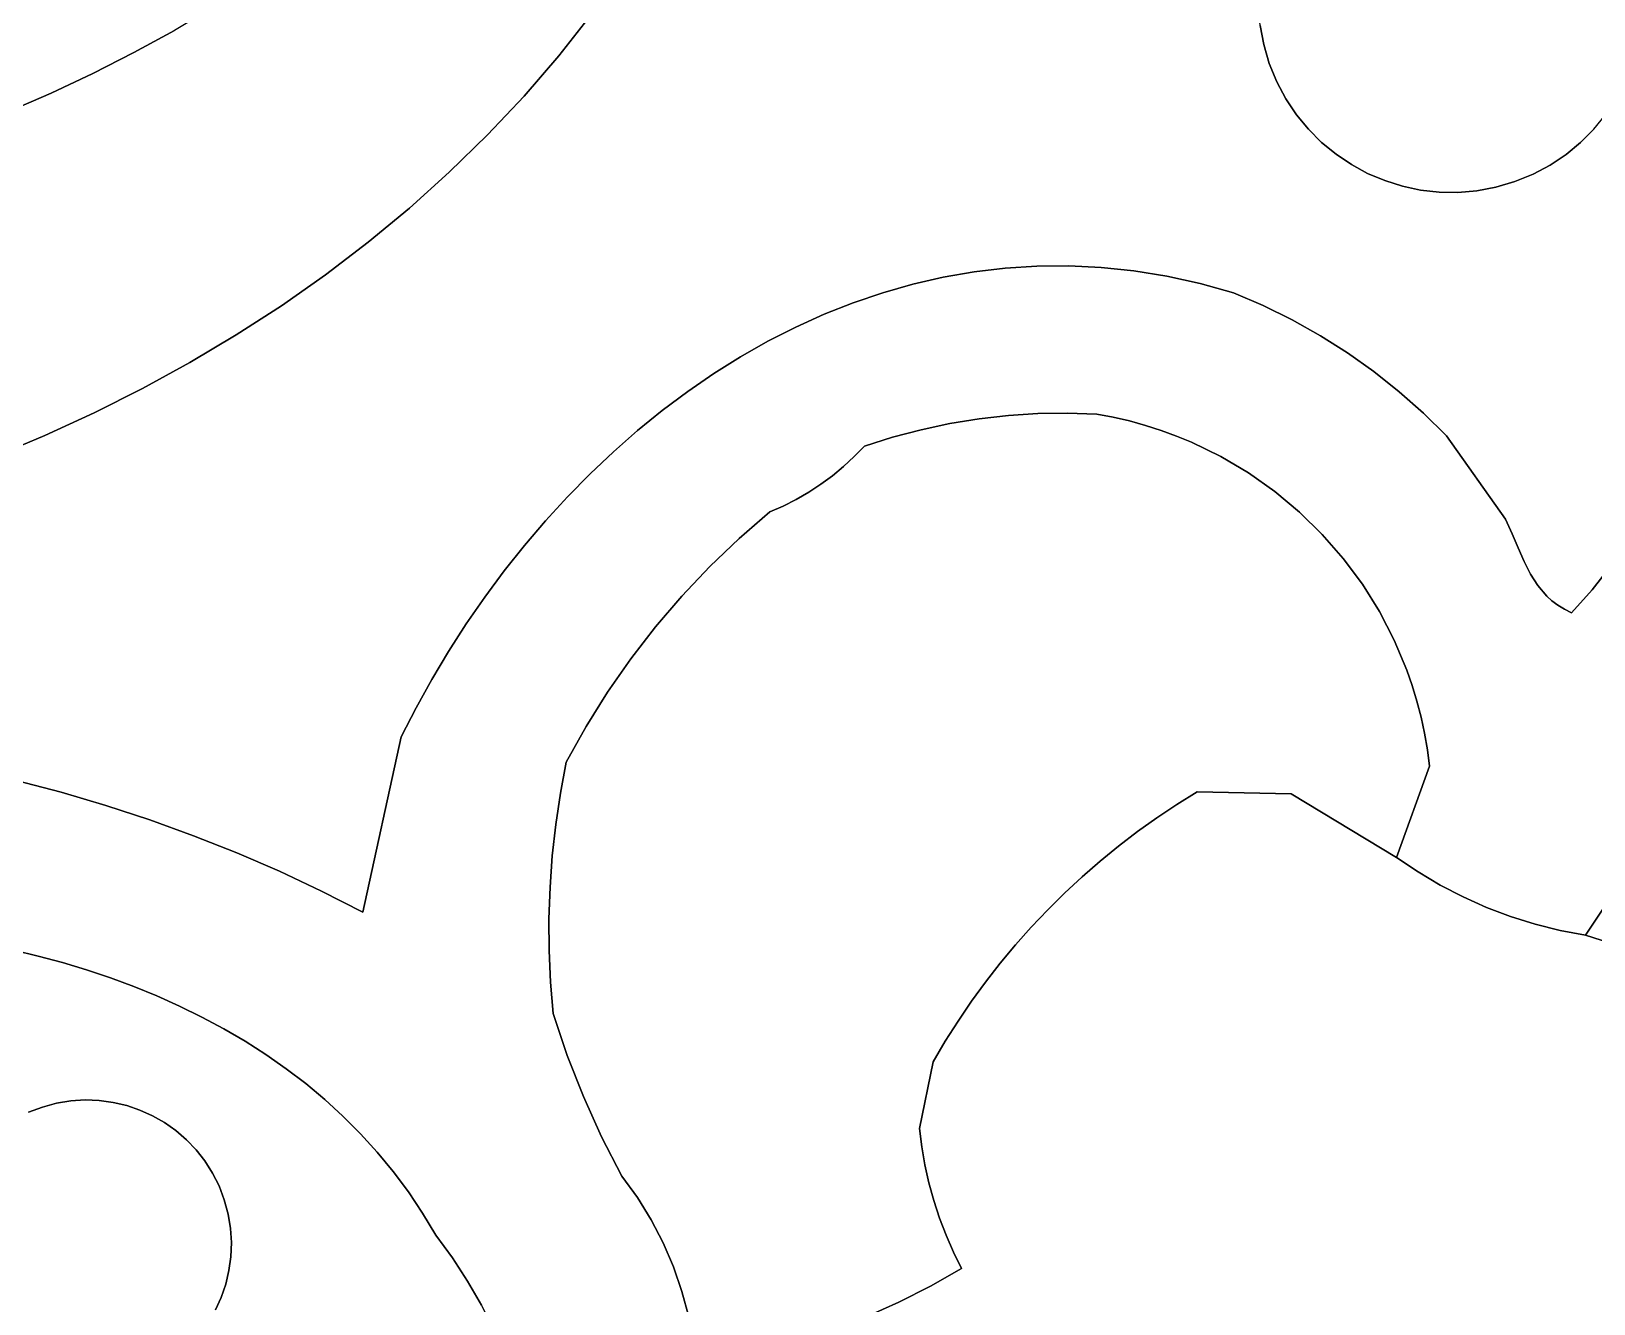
# Model space of a CAD drawing. Header units: inches. Extents: x 37.5 to 70.3, y 17.4 to 61.6.
# Drawn here: x 58.592 to 63.16, y 25.316 to 29.036 of the extents above; entities that cross this region are included whole.
import ezdxf

# ---------------------------------------------------------------- set-up
doc = ezdxf.new("R2010")
doc.units = ezdxf.units.IN
doc.layers.add('SURFACES_FOR_SKETCHUP', color=7, linetype='Continuous')

msp = doc.modelspace()

# ---------------------------------------------------------------- linework, layer by layer
at = {"layer": 'SURFACES_FOR_SKETCHUP'}
for points, invisible_edges in [([(60.4844, 29.4803), (61.3482, 28.332), (61.2822, 29.8761)], 11), ([(61.2822, 29.8761), (61.3482, 28.332), (61.3641, 29.8623)], 3), ([(61.4396, 28.3429), (61.3641, 29.8623), (61.3482, 28.332)], 3), ([(61.3641, 29.8623), (61.4396, 28.3429), (61.4464, 29.8518)], 3), ([(61.4464, 29.8518), (61.4396, 28.3429), (61.5292, 29.8446)], 3), ([(62.1798, 29.1077), (61.5292, 29.8446), (61.4396, 28.3429)], 11), ([(58.8789, 29.663), (57.9919, 29.2371), (58.6504, 28.8546)], 11), ([(58.7723, 28.9119), (58.8789, 29.663), (58.6504, 28.8546)], 3), ([(58.9025, 29.6378), (58.8789, 29.663), (58.7723, 28.9119)], 10), ([(62.5565, 29.6591), (62.2352, 29.3716), (62.4988, 28.62)], 11), ([(62.4988, 28.62), (63.2504, 28.8836), (62.5565, 29.6591)], 11), ([(63.2743, 29.314), (62.5565, 29.6591), (63.2504, 28.8836)], 11), ([(58.9282, 29.6154), (58.9025, 29.6378), (58.7723, 28.9119)], 10), ([(58.7723, 28.9119), (58.8923, 28.9731), (58.9282, 29.6154)], 10), ([(58.9557, 29.5957), (58.9282, 29.6154), (58.8923, 28.9731)], 10), ([(58.8923, 28.9731), (59.0103, 29.0382), (58.9557, 29.5957)], 10), ([(59.6704, 29.5075), (59.5666, 29.4201), (60.1342, 28.9642)], 10), ([(60.1342, 28.9642), (60.2305, 29.0867), (59.6704, 29.5075)], 10), ([(60.4059, 29.3448), (61.258, 28.3163), (60.4844, 29.4803)], 3), ([(61.3482, 28.332), (60.4844, 29.4803), (61.258, 28.3163)], 3), ([(59.5666, 29.4201), (59.4601, 29.3364), (60.0325, 28.8461)], 10), ([(60.0325, 28.8461), (60.1342, 28.9642), (59.5666, 29.4201)], 10), ([(62.2352, 29.3716), (62.2142, 29.3219), (62.2113, 28.9412)], 10), ([(62.2113, 28.9412), (62.4988, 28.62), (62.2352, 29.3716)], 11), ([(59.4601, 29.3364), (59.3512, 29.2562), (59.9256, 28.7325)], 10), ([(59.9256, 28.7325), (60.0325, 28.8461), (59.4601, 29.3364)], 10), ([(60.3212, 29.2136), (61.0814, 28.2711), (60.4059, 29.3448)], 3), ([(61.258, 28.3163), (60.4059, 29.3448), (61.169, 28.296)], 3), ([(61.169, 28.296), (60.4059, 29.3448), (61.0814, 28.2711)], 3), ([(62.2142, 29.3219), (62.1979, 29.2702), (62.195, 28.9965)], 10), ([(62.195, 28.9965), (62.2113, 28.9412), (62.2142, 29.3219)], 10), ([(57.9992, 29.2027), (58.6504, 28.8546), (57.9919, 29.2371)], 3), ([(59.3512, 29.2562), (59.2398, 29.1798), (59.8139, 28.6234)], 10), ([(59.8139, 28.6234), (59.9256, 28.7325), (59.3512, 29.2562)], 10), ([(62.1979, 29.2702), (62.1867, 29.2171), (62.195, 28.9965)], 10), ([(58.0031, 29.1682), (58.6504, 28.8546), (57.9992, 29.2027)], 3), ([(60.2305, 29.0867), (60.9952, 28.2418), (60.3212, 29.2136)], 3), ([(61.0814, 28.2711), (60.3212, 29.2136), (60.9952, 28.2418)], 3), ([(62.195, 28.9965), (62.1867, 29.2171), (62.1846, 29.0521)], 3), ([(58.6504, 28.8546), (58.0031, 29.1682), (58.5267, 28.8013)], 3), ([(59.2398, 29.1798), (59.1262, 29.1071), (59.6975, 28.5189)], 10), ([(59.6975, 28.5189), (59.8139, 28.6234), (59.2398, 29.1798)], 10), ([(59.1262, 29.1071), (59.0103, 29.0382), (59.5768, 28.4191)], 10), ([(59.5768, 28.4191), (59.6975, 28.5189), (59.1262, 29.1071)], 10), ([(61.4396, 28.3429), (61.5321, 28.3488), (62.1798, 29.1077)], 10), ([(62.1846, 29.0521), (62.1798, 29.1077), (61.5321, 28.3488)], 10), ([(60.1342, 28.9642), (60.8272, 28.1707), (60.2305, 29.0867)], 3), ([(60.9952, 28.2418), (60.2305, 29.0867), (60.9104, 28.2083)], 3), ([(60.9104, 28.2083), (60.2305, 29.0867), (60.8272, 28.1707)], 3), ([(61.5321, 28.3488), (61.6257, 28.3495), (62.1846, 29.0521)], 10), ([(62.195, 28.9965), (62.1846, 29.0521), (61.6257, 28.3495)], 10), ([(59.0103, 29.0382), (58.8923, 28.9731), (59.452, 28.3239)], 10), ([(59.452, 28.3239), (59.5768, 28.4191), (59.0103, 29.0382)], 10), ([(58.8923, 28.9731), (58.7723, 28.9119), (59.3233, 28.2334)], 10), ([(59.3233, 28.2334), (59.452, 28.3239), (58.8923, 28.9731)], 10), ([(60.0325, 28.8461), (60.7456, 28.1292), (60.1342, 28.9642)], 3), ([(60.8272, 28.1707), (60.1342, 28.9642), (60.7456, 28.1292)], 3), ([(61.6257, 28.3495), (61.7202, 28.3449), (62.195, 28.9965)], 10), ([(62.2113, 28.9412), (62.195, 28.9965), (61.7202, 28.3449)], 10), ([(61.7202, 28.3449), (61.8156, 28.3349), (62.2113, 28.9412)], 10), ([(62.2331, 28.8878), (62.2113, 28.9412), (61.8156, 28.3349)], 10), ([(62.2113, 28.9412), (62.2331, 28.8878), (62.4513, 28.6457)], 10), ([(62.4988, 28.62), (62.2113, 28.9412), (62.4513, 28.6457)], 3), ([(58.7723, 28.9119), (58.6504, 28.8546), (59.1911, 28.1478)], 10), ([(59.1911, 28.1478), (59.3233, 28.2334), (58.7723, 28.9119)], 10), ([(62.2597, 28.8379), (62.2331, 28.8878), (61.8156, 28.3349)], 10), ([(62.4063, 28.6759), (62.2331, 28.8878), (62.3643, 28.7104)], 3), ([(62.4513, 28.6457), (62.2331, 28.8878), (62.4063, 28.6759)], 3), ([(62.2331, 28.8878), (62.2597, 28.8379), (62.3643, 28.7104)], 10), ([(62.9292, 28.5961), (63.2504, 28.8836), (62.4988, 28.62)], 11), ([(63.2504, 28.8836), (62.9292, 28.5961), (63.2247, 28.836)], 3), ([(58.6504, 28.8546), (58.5267, 28.8013), (58.917, 27.9909)], 10), ([(58.917, 27.9909), (59.0556, 28.0669), (58.6504, 28.8546)], 10), ([(59.0556, 28.0669), (59.1911, 28.1478), (58.6504, 28.8546)], 10), ([(59.9256, 28.7325), (60.5875, 28.0351), (60.0325, 28.8461)], 3), ([(60.6657, 28.084), (60.0325, 28.8461), (60.5875, 28.0351)], 3), ([(60.7456, 28.1292), (60.0325, 28.8461), (60.6657, 28.084)], 3), ([(61.8156, 28.3349), (61.9119, 28.3193), (62.2597, 28.8379)], 10), ([(62.2907, 28.7916), (62.2597, 28.8379), (61.9119, 28.3193)], 10), ([(62.3257, 28.749), (62.3643, 28.7104), (62.2597, 28.8379)], 10), ([(62.2597, 28.8379), (62.2907, 28.7916), (62.3257, 28.749)], 8), ([(62.9292, 28.5961), (62.9826, 28.6179), (63.2247, 28.836)], 10), ([(63.2247, 28.836), (62.9826, 28.6179), (63.1945, 28.7911)], 3), ([(58.5267, 28.8013), (58.4012, 28.752), (58.7756, 27.9198)], 10), ([(58.7756, 27.9198), (58.917, 27.9909), (58.5267, 28.8013)], 10), ([(61.9119, 28.3193), (62.0089, 28.298), (62.2907, 28.7916)], 10), ([(62.3257, 28.749), (62.2907, 28.7916), (62.0089, 28.298)], 10), ([(63.1945, 28.7911), (62.9826, 28.6179), (63.1601, 28.7491)], 3), ([(58.4012, 28.752), (58.2741, 28.7067), (58.6317, 27.8537)], 10), ([(58.6317, 27.8537), (58.7756, 27.9198), (58.4012, 28.752)], 10), ([(59.8139, 28.6234), (60.5112, 27.9828), (59.9256, 28.7325)], 3), ([(60.5875, 28.0351), (59.9256, 28.7325), (60.5112, 27.9828)], 3), ([(62.0089, 28.298), (62.1066, 28.2707), (62.3257, 28.749)], 10), ([(62.3643, 28.7104), (62.3257, 28.749), (62.1066, 28.2707)], 10), ([(62.9826, 28.6179), (63.0325, 28.6445), (63.1601, 28.7491)], 10), ([(63.1214, 28.7104), (63.1601, 28.7491), (63.0325, 28.6445)], 10), ([(63.1601, 28.7491), (63.1214, 28.7104), (63.6709, 28.386)], 10), ([(58.4856, 27.7926), (58.6317, 27.8537), (58.2741, 28.7067)], 10), ([(62.4063, 28.6759), (62.3643, 28.7104), (62.1066, 28.2707)], 10), ([(63.0325, 28.6445), (63.0789, 28.6754), (63.1214, 28.7104)], 8), ([(63.1214, 28.7104), (63.0789, 28.6754), (63.6292, 28.2726)], 10), ([(63.6292, 28.2726), (63.6709, 28.386), (63.1214, 28.7104)], 10), ([(62.1066, 28.2707), (62.1936, 28.2335), (62.4063, 28.6759)], 10), ([(62.4513, 28.6457), (62.4063, 28.6759), (62.1936, 28.2335)], 10), ([(62.1936, 28.2335), (62.2783, 28.1918), (62.4513, 28.6457)], 10), ([(62.4988, 28.62), (62.4513, 28.6457), (62.2783, 28.1918)], 10), ([(62.9826, 28.6179), (63.5305, 28.0518), (63.0325, 28.6445)], 3), ([(63.0325, 28.6445), (63.5824, 28.1612), (63.0789, 28.6754)], 3), ([(63.5824, 28.1612), (63.0325, 28.6445), (63.5305, 28.0518)], 3), ([(63.6292, 28.2726), (63.0789, 28.6754), (63.5824, 28.1612)], 3), ([(59.6975, 28.5189), (60.3642, 27.8684), (59.8139, 28.6234)], 3), ([(60.5112, 27.9828), (59.8139, 28.6234), (60.4367, 27.9272)], 3), ([(60.4367, 27.9272), (59.8139, 28.6234), (60.3642, 27.8684)], 3), ([(62.5486, 28.5989), (62.4988, 28.62), (62.2783, 28.1918)], 10), ([(62.2783, 28.1918), (62.3606, 28.1457), (62.5486, 28.5989)], 10), ([(62.5486, 28.5989), (62.3606, 28.1457), (62.6002, 28.5827)], 3), ([(62.4988, 28.62), (62.5486, 28.5989), (62.9292, 28.5961)], 10), ([(62.5486, 28.5989), (62.6002, 28.5827), (62.8739, 28.5798)], 10), ([(62.8739, 28.5798), (62.9292, 28.5961), (62.5486, 28.5989)], 10), ([(62.729, 27.8531), (63.4737, 27.9448), (62.9292, 28.5961)], 11), ([(62.9292, 28.5961), (62.8739, 28.5798), (62.729, 27.8531)], 10), ([(62.9292, 28.5961), (63.5305, 28.0518), (62.9826, 28.6179)], 3), ([(63.5305, 28.0518), (62.9292, 28.5961), (63.4737, 27.9448)], 3), ([(62.4402, 28.0953), (62.6002, 28.5827), (62.3606, 28.1457)], 3), ([(62.6002, 28.5827), (62.4402, 28.0953), (62.6534, 28.5714)], 3), ([(62.517, 28.0407), (62.6534, 28.5714), (62.4402, 28.0953)], 3), ([(62.6534, 28.5714), (62.517, 28.0407), (62.7077, 28.5653)], 3), ([(62.7077, 28.5653), (62.517, 28.0407), (62.7628, 28.5646)], 3), ([(62.5909, 27.982), (62.7628, 28.5646), (62.517, 28.0407)], 3), ([(62.5909, 27.982), (62.6616, 27.9195), (62.8183, 28.5693)], 10), ([(62.5909, 27.982), (62.8183, 28.5693), (62.7628, 28.5646)], 9), ([(62.6002, 28.5827), (62.6534, 28.5714), (62.8739, 28.5798)], 10), ([(62.8739, 28.5798), (62.6534, 28.5714), (62.8183, 28.5693)], 3), ([(62.7077, 28.5653), (62.8183, 28.5693), (62.6534, 28.5714)], 3), ([(62.6616, 27.9195), (62.729, 27.8531), (62.8739, 28.5798)], 10), ([(62.8739, 28.5798), (62.8183, 28.5693), (62.6616, 27.9195)], 10), ([(62.7077, 28.5653), (62.7628, 28.5646), (62.8183, 28.5693)], 8), ([(59.5768, 28.4191), (60.2255, 27.742), (59.6975, 28.5189)], 3), ([(60.3642, 27.8684), (59.6975, 28.5189), (60.2938, 27.8066)], 3), ([(60.2938, 27.8066), (59.6975, 28.5189), (60.2255, 27.742)], 3), ([(59.452, 28.3239), (60.1593, 27.6746), (59.5768, 28.4191)], 3), ([(60.2255, 27.742), (59.5768, 28.4191), (60.1593, 27.6746)], 3), ([(59.3233, 28.2334), (60.0338, 27.5325), (59.452, 28.3239)], 3), ([(60.0954, 27.6048), (59.452, 28.3239), (60.0338, 27.5325)], 3), ([(60.1593, 27.6746), (59.452, 28.3239), (60.0954, 27.6048)], 3), ([(61.258, 28.3163), (61.3628, 27.9026), (61.3482, 28.332)], 3), ([(61.3482, 28.332), (61.4484, 27.9123), (61.4396, 28.3429)], 3), ([(61.4484, 27.9123), (61.3482, 28.332), (61.3628, 27.9026)], 3), ([(61.4396, 28.3429), (61.5344, 27.9179), (61.5321, 28.3488)], 3), ([(61.5344, 27.9179), (61.4396, 28.3429), (61.4484, 27.9123)], 3), ([(61.6257, 28.3495), (61.5321, 28.3488), (61.6207, 27.9192)], 10), ([(61.6207, 27.9192), (61.5321, 28.3488), (61.5344, 27.9179)], 3), ([(61.7202, 28.3449), (61.6257, 28.3495), (61.6207, 27.9192)], 10), ([(61.6207, 27.9192), (61.7071, 27.9164), (61.7202, 28.3449)], 10), ([(61.8156, 28.3349), (61.7202, 28.3449), (61.7071, 27.9164)], 10), ([(61.7071, 27.9164), (61.7553, 27.9073), (61.8156, 28.3349)], 10), ([(61.7553, 27.9073), (61.8027, 27.8963), (61.8156, 28.3349)], 10), ([(61.9119, 28.3193), (61.8156, 28.3349), (61.8027, 27.8963)], 10), ([(61.0814, 28.2711), (61.1934, 27.8707), (61.169, 28.296)], 3), ([(61.169, 28.296), (61.2777, 27.8887), (61.258, 28.3163)], 3), ([(61.2777, 27.8887), (61.169, 28.296), (61.1934, 27.8707)], 3), ([(61.3628, 27.9026), (61.258, 28.3163), (61.2777, 27.8887)], 3), ([(61.8027, 27.8963), (61.8494, 27.8834), (61.9119, 28.3193)], 10), ([(62.0089, 28.298), (61.9119, 28.3193), (61.8494, 27.8834)], 10), ([(61.8494, 27.8834), (61.8953, 27.8686), (62.0089, 28.298)], 10), ([(61.8953, 27.8686), (61.9402, 27.8521), (62.0089, 28.298)], 10), ([(62.0089, 28.298), (61.9402, 27.8521), (62.1066, 28.2707)], 3), ([(59.1911, 28.1478), (59.9746, 27.458), (59.3233, 28.2334)], 3), ([(60.0338, 27.5325), (59.3233, 28.2334), (59.9746, 27.458)], 3), ([(60.9104, 28.2083), (61.11, 27.8487), (60.9952, 28.2418)], 3), ([(60.9952, 28.2418), (61.1934, 27.8707), (61.0814, 28.2711)], 3), ([(61.1934, 27.8707), (60.9952, 28.2418), (61.11, 27.8487)], 3), ([(61.9402, 27.8521), (61.9843, 27.8339), (62.1066, 28.2707)], 10), ([(62.1936, 28.2335), (62.1066, 28.2707), (61.9843, 27.8339)], 10), ([(61.9843, 27.8339), (62.0696, 27.7923), (62.1936, 28.2335)], 10), ([(62.2783, 28.1918), (62.1936, 28.2335), (62.0696, 27.7923)], 10), ([(60.8272, 28.1707), (61.0276, 27.8225), (60.9104, 28.2083)], 3), ([(61.11, 27.8487), (60.9104, 28.2083), (61.0276, 27.8225)], 3), ([(62.3606, 28.1457), (62.2783, 28.1918), (62.0696, 27.7923)], 10), ([(59.0556, 28.0669), (59.8637, 27.3029), (59.1911, 28.1478)], 3), ([(59.9179, 27.3814), (59.1911, 28.1478), (59.8637, 27.3029)], 3), ([(59.9746, 27.458), (59.1911, 28.1478), (59.9179, 27.3814)], 3), ([(60.7456, 28.1292), (61.0276, 27.8225), (60.8272, 28.1707)], 3), ([(62.1507, 27.7443), (62.3606, 28.1457), (62.0696, 27.7923)], 3), ([(62.3606, 28.1457), (62.1507, 27.7443), (62.4402, 28.0953)], 3), ([(60.6657, 28.084), (60.9669, 27.7632), (60.7456, 28.1292)], 3), ([(60.998, 27.792), (60.7456, 28.1292), (60.9669, 27.7632)], 3), ([(61.0276, 27.8225), (60.7456, 28.1292), (60.998, 27.792)], 3), ([(62.2274, 27.6901), (62.4402, 28.0953), (62.1507, 27.7443)], 3), ([(62.4402, 28.0953), (62.2274, 27.6901), (62.517, 28.0407)], 3), ([(58.917, 27.9909), (59.8121, 27.2227), (59.0556, 28.0669)], 3), ([(59.8637, 27.3029), (59.0556, 28.0669), (59.8121, 27.2227)], 3), ([(60.5875, 28.0351), (60.8647, 27.688), (60.6657, 28.084)], 3), ([(60.9342, 27.7362), (60.6657, 28.084), (60.9001, 27.7112)], 3), ([(60.9001, 27.7112), (60.6657, 28.084), (60.8647, 27.688)], 3), ([(60.9669, 27.7632), (60.6657, 28.084), (60.9342, 27.7362)], 3), ([(60.5875, 28.0351), (60.5112, 27.9828), (60.7511, 27.6307)], 10), ([(60.7901, 27.6477), (60.828, 27.6668), (60.5875, 28.0351)], 10), ([(60.7511, 27.6307), (60.7901, 27.6477), (60.5875, 28.0351)], 10), ([(60.8647, 27.688), (60.5875, 28.0351), (60.828, 27.6668)], 3), ([(62.2994, 27.6302), (62.517, 28.0407), (62.2274, 27.6901)], 3), ([(62.517, 28.0407), (62.2994, 27.6302), (62.5909, 27.982)], 3), ([(58.917, 27.9909), (58.7756, 27.9198), (59.717, 27.0574)], 10), ([(59.7632, 27.1407), (58.917, 27.9909), (59.717, 27.0574)], 3), ([(59.8121, 27.2227), (58.917, 27.9909), (59.7632, 27.1407)], 3), ([(60.5112, 27.9828), (60.4367, 27.9272), (60.7511, 27.6307)], 10), ([(62.5909, 27.982), (62.2994, 27.6302), (62.6616, 27.9195)], 3), ([(58.7756, 27.9198), (58.6317, 27.8537), (58.8096, 26.7725)], 10), ([(58.8096, 26.7725), (58.9387, 26.7303), (58.7756, 27.9198)], 10), ([(59.717, 27.0574), (58.7756, 27.9198), (58.9387, 26.7303)], 11), ([(60.3642, 27.8684), (60.6614, 27.5527), (60.4367, 27.9272)], 3), ([(60.6614, 27.5527), (60.7511, 27.6307), (60.4367, 27.9272)], 10), ([(61.3628, 27.9026), (61.8829, 26.7363), (61.4484, 27.9123)], 3), ([(61.4484, 27.9123), (61.8829, 26.7363), (61.5344, 27.9179)], 3), ([(61.5344, 27.9179), (61.9411, 26.7751), (61.6207, 27.9192)], 3), ([(61.9411, 26.7751), (61.5344, 27.9179), (61.8829, 26.7363)], 3), ([(61.7553, 27.9073), (61.7071, 27.9164), (61.6207, 27.9192)], 8), ([(61.6207, 27.9192), (61.9411, 26.7751), (61.7553, 27.9073)], 11), ([(62.3662, 27.5648), (62.6616, 27.9195), (62.2994, 27.6302)], 3), ([(62.6616, 27.9195), (62.3662, 27.5648), (62.729, 27.8531)], 3), ([(63.4737, 27.9448), (62.729, 27.8531), (63.4392, 27.8612)], 3), ([(60.2938, 27.8066), (60.6614, 27.5527), (60.3642, 27.8684)], 3), ([(60.9669, 27.7632), (60.9342, 27.7362), (61.1934, 27.8707)], 10), ([(60.9342, 27.7362), (61.7706, 26.6533), (61.1934, 27.8707)], 11), ([(61.11, 27.8487), (60.9669, 27.7632), (61.1934, 27.8707)], 3), ([(61.2777, 27.8887), (61.1934, 27.8707), (61.7706, 26.6533)], 10), ([(61.2777, 27.8887), (61.826, 26.6957), (61.3628, 27.9026)], 3), ([(61.826, 26.6957), (61.2777, 27.8887), (61.7706, 26.6533)], 3), ([(61.8829, 26.7363), (61.3628, 27.9026), (61.826, 26.6957)], 3), ([(61.8027, 27.8963), (61.7553, 27.9073), (61.9411, 26.7751)], 10), ([(61.8494, 27.8834), (61.8027, 27.8963), (62.0007, 26.8121)], 10), ([(62.0007, 26.8121), (61.8027, 27.8963), (61.9411, 26.7751)], 3), ([(61.8953, 27.8686), (61.8494, 27.8834), (62.0007, 26.8121)], 10), ([(61.9402, 27.8521), (61.8953, 27.8686), (62.0007, 26.8121)], 10), ([(58.6317, 27.8537), (58.4856, 27.7926), (58.6791, 26.8109)], 10), ([(58.6791, 26.8109), (58.8096, 26.7725), (58.6317, 27.8537)], 10), ([(61.11, 27.8487), (60.998, 27.792), (60.9669, 27.7632)], 9), ([(61.11, 27.8487), (61.0276, 27.8225), (60.998, 27.792)], 8), ([(61.9843, 27.8339), (61.9402, 27.8521), (62.0007, 26.8121)], 10), ([(62.0696, 27.7923), (61.9843, 27.8339), (62.0007, 26.8121)], 10), ([(62.4277, 27.4943), (62.729, 27.8531), (62.3662, 27.5648)], 3), ([(62.729, 27.8531), (62.4277, 27.4943), (62.9014, 27.6094)], 3), ([(63.4392, 27.8612), (62.729, 27.8531), (63.401, 27.7795)], 3), ([(62.9014, 27.6094), (63.401, 27.7795), (62.729, 27.8531)], 3), ([(58.5474, 26.8452), (58.6791, 26.8109), (58.4856, 27.7926)], 10), ([(60.2255, 27.742), (60.5757, 27.4706), (60.2938, 27.8066)], 3), ([(60.6614, 27.5527), (60.2938, 27.8066), (60.5757, 27.4706)], 3), ([(62.1507, 27.7443), (62.0696, 27.7923), (62.0007, 26.8121)], 10), ([(63.401, 27.7795), (62.9014, 27.6094), (63.359, 27.6998)], 3), ([(60.1593, 27.6746), (60.4943, 27.3844), (60.2255, 27.742)], 3), ([(60.5757, 27.4706), (60.2255, 27.742), (60.4943, 27.3844)], 3), ([(60.9001, 27.7112), (61.7706, 26.6533), (60.9342, 27.7362)], 3), ([(62.2274, 27.6901), (62.1507, 27.7443), (62.0007, 26.8121)], 10), ([(60.828, 27.6668), (61.664, 26.5635), (60.8647, 27.688)], 3), ([(60.8647, 27.688), (61.7165, 26.6093), (60.9001, 27.7112)], 3), ([(61.7165, 26.6093), (60.8647, 27.688), (61.664, 26.5635)], 3), ([(61.7706, 26.6533), (60.9001, 27.7112), (61.7165, 26.6093)], 3), ([(62.2274, 27.6901), (62.0007, 26.8121), (62.2994, 27.6302)], 3), ([(63.359, 27.6998), (62.9014, 27.6094), (63.3133, 27.6221)], 3), ([(60.0954, 27.6048), (60.4943, 27.3844), (60.1593, 27.6746)], 3), ([(60.7901, 27.6477), (60.6614, 27.5527), (60.828, 27.6668)], 3), ([(60.828, 27.6668), (60.6614, 27.5527), (61.613, 26.5161)], 11), ([(60.7901, 27.6477), (60.7511, 27.6307), (60.6614, 27.5527)], 8), ([(61.613, 26.5161), (61.664, 26.5635), (60.828, 27.6668)], 10), ([(60.0338, 27.5325), (60.4173, 27.2944), (60.0954, 27.6048)], 3), ([(60.4943, 27.3844), (60.0954, 27.6048), (60.4173, 27.2944)], 3), ([(62.3662, 27.5648), (62.2994, 27.6302), (62.0007, 26.8121)], 10), ([(62.4277, 27.4943), (62.4835, 27.4191), (62.9014, 27.6094)], 10), ([(62.4835, 27.4191), (62.5332, 27.3394), (62.9014, 27.6094)], 10), ([(62.9215, 27.5665), (62.9014, 27.6094), (62.5332, 27.3394)], 10), ([(63.3133, 27.6221), (62.9014, 27.6094), (63.264, 27.5467)], 3), ([(62.9215, 27.5665), (63.264, 27.5467), (62.9014, 27.6094)], 3), ([(60.6614, 27.5527), (60.5757, 27.4706), (61.613, 26.5161)], 10), ([(62.3662, 27.5648), (62.0007, 26.8121), (62.4277, 27.4943)], 3), ([(62.9393, 27.5251), (62.9215, 27.5665), (62.5332, 27.3394)], 10), ([(62.9393, 27.5251), (63.264, 27.5467), (62.9215, 27.5665)], 3), ([(63.264, 27.5467), (62.9393, 27.5251), (63.2111, 27.4737)], 3), ([(59.9746, 27.458), (60.3448, 27.2007), (60.0338, 27.5325)], 3), ([(60.4173, 27.2944), (60.0338, 27.5325), (60.3448, 27.2007)], 3), ([(62.9565, 27.4857), (62.9393, 27.5251), (62.5332, 27.3394)], 10), ([(62.9565, 27.4857), (63.2111, 27.4737), (62.9393, 27.5251)], 3), ([(59.9179, 27.3814), (60.3448, 27.2007), (59.9746, 27.458)], 3), ([(60.5757, 27.4706), (60.4943, 27.3844), (61.5635, 26.4672)], 10), ([(61.5635, 26.4672), (61.613, 26.5161), (60.5757, 27.4706)], 10), ([(62.4277, 27.4943), (62.0007, 26.8121), (62.4835, 27.4191)], 3), ([(62.5332, 27.3394), (62.5765, 27.2557), (62.9565, 27.4857)], 10), ([(62.9749, 27.4488), (62.9565, 27.4857), (62.5765, 27.2557)], 10), ([(62.9565, 27.4857), (62.9749, 27.4488), (63.2111, 27.4737)], 10), ([(63.1549, 27.4031), (63.2111, 27.4737), (62.9749, 27.4488)], 10), ([(63.8091, 27.4132), (63.2111, 27.4737), (63.1549, 27.4031)], 9), ([(62.2752, 26.8067), (62.4835, 27.4191), (62.0007, 26.8121)], 3), ([(62.4835, 27.4191), (62.2752, 26.8067), (62.5332, 27.3394)], 3), ([(62.9962, 27.4149), (62.9749, 27.4488), (62.5765, 27.2557)], 10), ([(62.5765, 27.2557), (62.6132, 27.1682), (62.9962, 27.4149)], 10), ([(63.0222, 27.3843), (62.9962, 27.4149), (62.6132, 27.1682)], 10), ([(62.9749, 27.4488), (62.9962, 27.4149), (63.1549, 27.4031)], 10), ([(62.9962, 27.4149), (63.0222, 27.3843), (63.1549, 27.4031)], 10), ([(63.8091, 27.4132), (63.1549, 27.4031), (63.0952, 27.3352)], 9), ([(63.8091, 27.4132), (63.0952, 27.3352), (63.1359, 26.3929)], 3), ([(63.8091, 27.4132), (63.1359, 26.3929), (63.2058, 26.3704)], 8), ([(59.8637, 27.3029), (60.277, 27.1034), (59.9179, 27.3814)], 3), ([(60.3448, 27.2007), (59.9179, 27.3814), (60.277, 27.1034)], 3), ([(60.4943, 27.3844), (60.4173, 27.2944), (61.5156, 26.4166)], 10), ([(61.5156, 26.4166), (61.5635, 26.4672), (60.4943, 27.3844)], 10), ([(62.6132, 27.1682), (62.6289, 27.1232), (63.0222, 27.3843)], 10), ([(63.0375, 27.3704), (63.0222, 27.3843), (62.6289, 27.1232)], 10), ([(62.6289, 27.1232), (62.6429, 27.0773), (63.0375, 27.3704)], 10), ([(63.0546, 27.3576), (63.0375, 27.3704), (62.6429, 27.0773)], 10), ([(63.0222, 27.3843), (63.0375, 27.3704), (63.1549, 27.4031)], 10), ([(63.0546, 27.3576), (63.1549, 27.4031), (63.0375, 27.3704)], 3), ([(63.0738, 27.3458), (63.1549, 27.4031), (63.0546, 27.3576)], 3), ([(63.0952, 27.3352), (63.1549, 27.4031), (63.0738, 27.3458)], 2), ([(62.5332, 27.3394), (62.2752, 26.8067), (62.5765, 27.2557)], 3), ([(62.6429, 27.0773), (62.655, 27.0307), (63.0546, 27.3576)], 10), ([(63.0738, 27.3458), (63.0546, 27.3576), (62.655, 27.0307)], 10), ([(63.0952, 27.3352), (63.0738, 27.3458), (62.655, 27.0307)], 10), ([(62.655, 27.0307), (62.6652, 26.9834), (63.0952, 27.3352)], 10), ([(62.6652, 26.9834), (62.6735, 26.9354), (63.0952, 27.3352)], 10), ([(62.6735, 26.9354), (62.6799, 26.8867), (63.0952, 27.3352)], 10), ([(62.6799, 26.8867), (63.0617, 26.407), (63.0952, 27.3352)], 11), ([(63.1359, 26.3929), (63.0952, 27.3352), (63.0617, 26.407)], 3), ([(59.8121, 27.2227), (60.214, 27.0029), (59.8637, 27.3029)], 3), ([(60.277, 27.1034), (59.8637, 27.3029), (60.214, 27.0029)], 3), ([(60.4173, 27.2944), (60.3448, 27.2007), (61.4694, 26.3646)], 10), ([(61.4694, 26.3646), (61.5156, 26.4166), (60.4173, 27.2944)], 10), ([(62.5765, 27.2557), (62.2752, 26.8067), (62.6132, 27.1682)], 3), ([(59.7632, 27.1407), (60.214, 27.0029), (59.8121, 27.2227)], 3), ([(60.3448, 27.2007), (60.277, 27.1034), (61.4248, 26.311)], 10), ([(61.4248, 26.311), (61.4694, 26.3646), (60.3448, 27.2007)], 10), ([(59.717, 27.0574), (60.1559, 26.8991), (59.7632, 27.1407)], 3), ([(60.214, 27.0029), (59.7632, 27.1407), (60.1559, 26.8991)], 3), ([(62.6289, 27.1232), (62.6132, 27.1682), (62.2752, 26.8067)], 10), ([(60.277, 27.1034), (60.214, 27.0029), (61.3819, 26.2561)], 10), ([(61.3819, 26.2561), (61.4248, 26.311), (60.277, 27.1034)], 10), ([(62.6289, 27.1232), (62.2752, 26.8067), (62.6429, 27.0773)], 3), ([(59.717, 27.0574), (58.9387, 26.7303), (59.6736, 26.9726)], 3), ([(59.6736, 26.9726), (60.1559, 26.8991), (59.717, 27.0574)], 3), ([(62.655, 27.0307), (62.6429, 27.0773), (62.2752, 26.8067)], 10), ([(60.214, 27.0029), (60.1251, 26.7168), (61.3819, 26.2561)], 11), ([(60.1388, 26.8082), (60.1251, 26.7168), (60.214, 27.0029)], 10), ([(60.214, 27.0029), (60.1559, 26.8991), (60.1388, 26.8082)], 8), ([(62.6652, 26.9834), (62.655, 27.0307), (62.2752, 26.8067)], 10), ([(59.0665, 26.684), (59.6736, 26.9726), (58.9387, 26.7303)], 3), ([(59.1928, 26.6339), (59.6736, 26.9726), (59.0665, 26.684)], 3), ([(59.3175, 26.5799), (59.6736, 26.9726), (59.1928, 26.6339)], 3), ([(59.4406, 26.522), (59.6736, 26.9726), (59.3175, 26.5799)], 3), ([(59.4406, 26.522), (59.5618, 26.4604), (59.6736, 26.9726)], 8), ([(59.5618, 26.4604), (60.1151, 26.625), (59.6736, 26.9726)], 3), ([(60.1251, 26.7168), (59.6736, 26.9726), (60.1151, 26.625)], 3), ([(60.1388, 26.8082), (59.6736, 26.9726), (60.1251, 26.7168)], 3), ([(60.1559, 26.8991), (59.6736, 26.9726), (60.1388, 26.8082)], 3), ([(62.6735, 26.9354), (62.6652, 26.9834), (62.2752, 26.8067)], 10), ([(62.6735, 26.9354), (62.2752, 26.8067), (62.6799, 26.8867)], 3), ([(62.5835, 26.6204), (62.6799, 26.8867), (62.2752, 26.8067)], 2), ([(62.6799, 26.8867), (62.5835, 26.6204), (62.6462, 26.5781)], 8), ([(62.6462, 26.5781), (62.711, 26.5396), (62.6799, 26.8867)], 10), ([(62.9168, 26.4478), (62.9885, 26.4253), (62.6799, 26.8867)], 10), ([(62.7778, 26.505), (62.6799, 26.8867), (62.711, 26.5396)], 3), ([(62.9885, 26.4253), (63.0617, 26.407), (62.6799, 26.8867)], 10), ([(62.8464, 26.4744), (62.6799, 26.8867), (62.7778, 26.505)], 3), ([(62.8464, 26.4744), (62.9168, 26.4478), (62.6799, 26.8867)], 10), ([(58.6791, 26.8109), (58.5474, 26.8452), (58.4687, 26.3647)], 10), ([(58.6791, 26.8109), (58.4687, 26.3647), (58.5408, 26.3493)], 9), ([(58.6791, 26.8109), (58.5408, 26.3493), (58.6124, 26.332)], 9), ([(58.6791, 26.8109), (58.6124, 26.332), (58.8096, 26.7725)], 3), ([(58.6834, 26.3128), (58.8096, 26.7725), (58.6124, 26.332)], 3), ([(58.7537, 26.2915), (58.8096, 26.7725), (58.6834, 26.3128)], 3), ([(58.8096, 26.7725), (58.7537, 26.2915), (58.9387, 26.7303)], 3), ([(61.9411, 26.7751), (61.8829, 26.7363), (62.2752, 26.8067)], 10), ([(62.5835, 26.6204), (62.2752, 26.8067), (61.8829, 26.7363)], 10), ([(62.2752, 26.8067), (62.0007, 26.8121), (61.9411, 26.7751)], 8), ([(58.8232, 26.2682), (58.9387, 26.7303), (58.7537, 26.2915)], 3), ([(58.9387, 26.7303), (58.8232, 26.2682), (59.0665, 26.684)], 3), ([(61.8829, 26.7363), (61.826, 26.6957), (62.5835, 26.6204)], 10), ([(58.8918, 26.2428), (59.0665, 26.684), (58.8232, 26.2682)], 3), ([(58.9594, 26.2153), (59.0665, 26.684), (58.8918, 26.2428)], 3), ([(59.0665, 26.684), (58.9594, 26.2153), (59.1928, 26.6339)], 3), ([(60.1251, 26.7168), (60.1151, 26.625), (61.3408, 26.1997)], 10), ([(61.3408, 26.1997), (61.3819, 26.2561), (60.1251, 26.7168)], 10), ([(61.7706, 26.6533), (62.5835, 26.6204), (61.826, 26.6957)], 3), ([(59.0258, 26.1856), (59.1928, 26.6339), (58.9594, 26.2153)], 3), ([(59.1928, 26.6339), (59.0258, 26.1856), (59.3175, 26.5799)], 3), ([(61.7165, 26.6093), (62.5835, 26.6204), (61.7706, 26.6533)], 3), ([(60.1151, 26.625), (59.5618, 26.4604), (60.1085, 26.533)], 3), ([(60.1151, 26.625), (60.1085, 26.533), (61.3015, 26.1419)], 10), ([(61.3015, 26.1419), (61.3408, 26.1997), (60.1151, 26.625)], 10), ([(61.613, 26.5161), (62.5835, 26.6204), (61.664, 26.5635)], 3), ([(62.5835, 26.6204), (61.613, 26.5161), (62.6462, 26.5781)], 3), ([(61.664, 26.5635), (62.5835, 26.6204), (61.7165, 26.6093)], 3), ([(59.091, 26.1536), (59.3175, 26.5799), (59.0258, 26.1856)], 3), ([(59.1548, 26.1194), (59.3175, 26.5799), (59.091, 26.1536)], 3), ([(59.4406, 26.522), (59.3175, 26.5799), (59.1548, 26.1194)], 10), ([(62.711, 26.5396), (62.6462, 26.5781), (61.3115, 25.4182)], 10), ([(61.3115, 25.4182), (62.6462, 26.5781), (61.4694, 26.3646)], 11), ([(61.3115, 25.4182), (62.503, 24.8235), (62.711, 26.5396)], 11), ([(61.5156, 26.4166), (61.4694, 26.3646), (62.6462, 26.5781)], 10), ([(61.5635, 26.4672), (61.5156, 26.4166), (62.6462, 26.5781)], 10), ([(61.5635, 26.4672), (62.6462, 26.5781), (61.613, 26.5161)], 3), ([(62.711, 26.5396), (62.503, 24.8235), (62.7778, 26.505)], 3), ([(59.1548, 26.1194), (59.2172, 26.0829), (59.4406, 26.522)], 10), ([(59.2172, 26.0829), (59.278, 26.044), (59.4406, 26.522)], 10), ([(59.5618, 26.4604), (59.4406, 26.522), (59.278, 26.044)], 10), ([(60.1085, 26.533), (59.5618, 26.4604), (60.1055, 26.4407)], 3), ([(60.1085, 26.533), (60.1055, 26.4407), (61.3015, 26.1419)], 10), ([(62.6578, 24.85), (62.7778, 26.505), (62.503, 24.8235)], 3), ([(62.7778, 26.505), (62.6578, 24.85), (62.8464, 26.4744)], 3), ([(59.278, 26.044), (59.3371, 26.0027), (59.5618, 26.4604)], 10), ([(59.3371, 26.0027), (59.3944, 25.959), (59.5618, 26.4604)], 10), ([(59.3944, 25.959), (59.4498, 25.9127), (59.5618, 26.4604)], 10), ([(59.4498, 25.9127), (59.5032, 25.864), (59.5618, 26.4604)], 10), ([(60.1178, 26.1639), (59.5618, 26.4604), (59.5032, 25.864)], 11), ([(60.1102, 26.2561), (59.5618, 26.4604), (60.1178, 26.1639)], 3), ([(60.1061, 26.3484), (59.5618, 26.4604), (60.1102, 26.2561)], 3), ([(60.1055, 26.4407), (59.5618, 26.4604), (60.1061, 26.3484)], 3), ([(62.812, 24.8793), (62.8464, 26.4744), (62.6578, 24.85)], 3), ([(62.9168, 26.4478), (62.8464, 26.4744), (62.812, 24.8793)], 10), ([(62.9885, 26.4253), (62.9168, 26.4478), (62.812, 24.8793)], 10), ([(60.1055, 26.4407), (60.1061, 26.3484), (61.264, 26.0828)], 10), ([(61.264, 26.0828), (61.3015, 26.1419), (60.1055, 26.4407)], 10), ([(62.812, 24.8793), (62.965, 24.9124), (62.9885, 26.4253)], 10), ([(63.0617, 26.407), (62.9885, 26.4253), (62.965, 24.9124)], 10), ([(62.965, 24.9124), (63.1164, 24.9501), (63.0617, 26.407)], 10), ([(63.2058, 26.3704), (63.1359, 26.3929), (63.0617, 26.407)], 8), ([(63.2058, 26.3704), (63.0617, 26.407), (63.1164, 24.9501)], 11), ([(61.4694, 26.3646), (61.4248, 26.311), (61.3115, 25.4182)], 10), ([(63.1164, 24.9501), (63.2656, 24.9934), (63.2058, 26.3704)], 10), ([(58.6244, 25.8907), (58.5408, 26.3493), (58.584, 25.8753)], 3), ([(58.5408, 26.3493), (58.6244, 25.8907), (58.6124, 26.332)], 3), ([(58.6662, 25.902), (58.6124, 26.332), (58.6244, 25.8907)], 3), ([(58.6124, 26.332), (58.6662, 25.902), (58.6834, 26.3128)], 3), ([(58.708, 25.9088), (58.6834, 26.3128), (58.6662, 25.902)], 3), ([(58.6834, 26.3128), (58.708, 25.9088), (58.7537, 26.2915)], 3), ([(61.264, 26.0828), (60.1061, 26.3484), (61.2283, 26.0225)], 3), ([(60.1102, 26.2561), (61.2283, 26.0225), (60.1061, 26.3484)], 3), ([(61.4248, 26.311), (61.3819, 26.2561), (61.3115, 25.4182)], 10), ([(58.7497, 25.9114), (58.7537, 26.2915), (58.708, 25.9088)], 3), ([(58.7537, 26.2915), (58.7497, 25.9114), (58.8232, 26.2682)], 3), ([(58.791, 25.9099), (58.8232, 26.2682), (58.7497, 25.9114)], 3), ([(58.8232, 26.2682), (58.791, 25.9099), (58.8918, 26.2428)], 3), ([(58.8316, 25.9044), (58.8918, 26.2428), (58.791, 25.9099)], 3), ([(58.8918, 26.2428), (58.8316, 25.9044), (58.9594, 26.2153)], 3), ([(60.1102, 26.2561), (60.1178, 26.1639), (60.1588, 26.0413)], 8), ([(60.1588, 26.0413), (61.2283, 26.0225), (60.1102, 26.2561)], 11), ([(61.3819, 26.2561), (61.3408, 26.1997), (61.2877, 25.4666)], 10), ([(61.2877, 25.4666), (61.3115, 25.4182), (61.3819, 26.2561)], 10), ([(58.8712, 25.895), (58.9594, 26.2153), (58.8316, 25.9044)], 3), ([(58.9594, 26.2153), (58.8712, 25.895), (59.0258, 26.1856)], 3), ([(58.9096, 25.8819), (59.0258, 26.1856), (58.8712, 25.895)], 3), ([(59.0258, 26.1856), (58.9096, 25.8819), (59.091, 26.1536)], 3), ([(61.2306, 25.6173), (61.2472, 25.5662), (61.3408, 26.1997)], 10), ([(61.3408, 26.1997), (61.3015, 26.1419), (61.2306, 25.6173)], 10), ([(61.2472, 25.5662), (61.2663, 25.5159), (61.3408, 26.1997)], 10), ([(61.2663, 25.5159), (61.2877, 25.4666), (61.3408, 26.1997)], 10), ([(58.9465, 25.8653), (59.091, 26.1536), (58.9096, 25.8819)], 3), ([(58.9817, 25.8452), (59.091, 26.1536), (58.9465, 25.8653)], 3), ([(59.091, 26.1536), (58.9817, 25.8452), (59.1548, 26.1194)], 3), ([(59.5544, 25.8127), (60.1178, 26.1639), (59.5032, 25.864)], 3), ([(59.6034, 25.7587), (60.1178, 26.1639), (59.5544, 25.8127)], 3), ([(60.1178, 26.1639), (59.6034, 25.7587), (60.1588, 26.0413)], 3), ([(61.2046, 25.7216), (61.2164, 25.6691), (61.3015, 26.1419)], 10), ([(61.3015, 26.1419), (61.264, 26.0828), (61.2046, 25.7216)], 10), ([(61.2164, 25.6691), (61.2306, 25.6173), (61.3015, 26.1419)], 10), ([(59.0148, 25.8217), (59.1548, 26.1194), (58.9817, 25.8452)], 3), ([(59.1548, 26.1194), (59.0148, 25.8217), (59.2172, 26.0829)], 3), ([(59.0457, 25.7952), (59.2172, 26.0829), (59.0148, 25.8217)], 3), ([(59.2172, 26.0829), (59.0457, 25.7952), (59.278, 26.044)], 3), ([(61.1953, 25.7746), (61.2046, 25.7216), (61.264, 26.0828)], 10), ([(61.264, 26.0828), (61.2283, 26.0225), (61.1953, 25.7746)], 10), ([(59.074, 25.7656), (59.278, 26.044), (59.0457, 25.7952)], 3), ([(59.278, 26.044), (59.074, 25.7656), (59.3371, 26.0027)], 3), ([(59.6501, 25.7021), (60.1588, 26.0413), (59.6034, 25.7587)], 3), ([(60.1588, 26.0413), (59.6501, 25.7021), (60.206, 25.921)], 3), ([(60.206, 25.921), (61.2283, 26.0225), (60.1588, 26.0413)], 3), ([(59.074, 25.7656), (59.0995, 25.733), (59.3371, 26.0027)], 10), ([(59.3944, 25.959), (59.3371, 26.0027), (59.0995, 25.733)], 10), ([(60.2593, 25.8032), (61.2283, 26.0225), (60.206, 25.921)], 3), ([(61.2283, 26.0225), (60.2593, 25.8032), (61.1885, 25.8281)], 3), ([(61.1885, 25.8281), (61.1953, 25.7746), (61.2283, 26.0225)], 2), ([(59.0995, 25.733), (59.1219, 25.6978), (59.3944, 25.959)], 10), ([(59.4498, 25.9127), (59.3944, 25.959), (59.1219, 25.6978)], 10), ([(58.6662, 25.902), (58.6244, 25.8907), (58.9096, 25.8819)], 10), ([(58.6662, 25.902), (58.8316, 25.9044), (58.708, 25.9088)], 3), ([(58.8712, 25.895), (58.8316, 25.9044), (58.6662, 25.902)], 10), ([(58.9096, 25.8819), (58.8712, 25.895), (58.6662, 25.902)], 10), ([(58.791, 25.9099), (58.7497, 25.9114), (58.708, 25.9088)], 8), ([(58.791, 25.9099), (58.708, 25.9088), (58.8316, 25.9044)], 3), ([(59.4498, 25.9127), (59.1219, 25.6978), (59.1409, 25.6599)], 9), ([(59.4498, 25.9127), (59.1409, 25.6599), (59.5032, 25.864)], 3), ([(59.6944, 25.6428), (60.206, 25.921), (59.6501, 25.7021)], 3), ([(59.736, 25.5807), (60.206, 25.921), (59.6944, 25.6428)], 3), ([(60.206, 25.921), (59.736, 25.5807), (60.2593, 25.8032)], 3), ([(58.6244, 25.8907), (58.3787, 25.6809), (58.3532, 25.3588)], 11), ([(59.1563, 25.6195), (58.6244, 25.8907), (58.3532, 25.3588)], 11), ([(58.3787, 25.6809), (58.6244, 25.8907), (58.3988, 25.7161)], 3), ([(58.6244, 25.8907), (58.584, 25.8753), (58.3988, 25.7161)], 10), ([(58.9465, 25.8653), (58.9096, 25.8819), (58.6244, 25.8907)], 10), ([(59.1563, 25.6195), (58.9465, 25.8653), (58.6244, 25.8907)], 11), ([(58.9465, 25.8653), (59.1563, 25.6195), (58.9817, 25.8452)], 3), ([(59.1563, 25.6195), (59.5032, 25.864), (59.1409, 25.6599)], 3), ([(59.5032, 25.864), (59.1563, 25.6195), (59.5544, 25.8127)], 3), ([(59.1563, 25.6195), (59.1409, 25.6599), (58.9817, 25.8452)], 10), ([(58.9817, 25.8452), (59.1409, 25.6599), (59.0148, 25.8217)], 3), ([(59.0148, 25.8217), (59.1409, 25.6599), (59.0457, 25.7952)], 3), ([(59.1676, 25.5778), (59.5544, 25.8127), (59.1563, 25.6195)], 3), ([(59.5544, 25.8127), (59.1676, 25.5778), (59.6034, 25.7587)], 3), ([(60.2593, 25.8032), (60.3187, 25.6883), (61.1885, 25.8281)], 10), ([(60.3638, 25.6261), (61.1885, 25.8281), (60.3187, 25.6883)], 3), ([(60.404, 25.561), (61.1885, 25.8281), (60.3638, 25.6261)], 3), ([(61.1885, 25.8281), (60.404, 25.561), (61.1953, 25.7746)], 3), ([(59.074, 25.7656), (59.0457, 25.7952), (59.1219, 25.6978)], 10), ([(59.1409, 25.6599), (59.1219, 25.6978), (59.0457, 25.7952)], 10), ([(59.1219, 25.6978), (59.0995, 25.733), (59.074, 25.7656)], 8), ([(59.775, 25.5158), (60.2593, 25.8032), (59.736, 25.5807)], 3), ([(59.8232, 25.4499), (60.2593, 25.8032), (59.775, 25.5158)], 3), ([(60.2593, 25.8032), (59.8232, 25.4499), (60.3187, 25.6883)], 3), ([(60.4392, 25.4933), (61.1953, 25.7746), (60.404, 25.561)], 3), ([(61.1953, 25.7746), (60.4392, 25.4933), (61.2046, 25.7216)], 3), ([(59.1744, 25.5359), (59.6034, 25.7587), (59.1676, 25.5778)], 3), ([(59.6034, 25.7587), (59.1744, 25.5359), (59.6501, 25.7021)], 3), ([(61.2046, 25.7216), (60.4392, 25.4933), (60.9368, 25.2383)], 11), ([(61.2046, 25.7216), (60.9368, 25.2383), (61.2164, 25.6691)], 3), ([(59.177, 25.4942), (59.6501, 25.7021), (59.1744, 25.5359)], 3), ([(59.6501, 25.7021), (59.177, 25.4942), (59.6944, 25.6428)], 3), ([(59.8676, 25.3816), (60.3187, 25.6883), (59.8232, 25.4499)], 3), ([(60.3187, 25.6883), (59.8676, 25.3816), (60.3638, 25.6261)], 3), ([(59.6944, 25.6428), (59.1755, 25.453), (59.736, 25.5807)], 3), ([(59.1755, 25.453), (59.6944, 25.6428), (59.177, 25.4942)], 3), ([(59.908, 25.3111), (60.3638, 25.6261), (59.8676, 25.3816)], 3), ([(60.3638, 25.6261), (59.908, 25.3111), (60.404, 25.561)], 3), ([(61.0332, 25.2771), (61.2164, 25.6691), (60.9368, 25.2383)], 3), ([(61.2164, 25.6691), (61.0332, 25.2771), (61.2306, 25.6173)], 3), ([(58.3532, 25.3588), (58.8851, 25.0876), (59.1563, 25.6195)], 11), ([(58.8851, 25.0876), (59.1309, 25.2974), (59.1563, 25.6195)], 11), ([(59.1309, 25.2974), (59.1475, 25.3343), (59.1563, 25.6195)], 10), ([(59.1676, 25.5778), (59.1563, 25.6195), (59.1475, 25.3343)], 10), ([(59.17, 25.4124), (59.736, 25.5807), (59.1755, 25.453)], 3), ([(59.736, 25.5807), (59.17, 25.4124), (59.775, 25.5158)], 3), ([(61.1279, 25.32), (61.2306, 25.6173), (61.0332, 25.2771)], 3), ([(61.2306, 25.6173), (61.1279, 25.32), (61.2472, 25.5662)], 3), ([(59.1475, 25.3343), (59.1606, 25.3727), (59.1676, 25.5778)], 10), ([(59.1606, 25.3727), (59.17, 25.4124), (59.1676, 25.5778)], 10), ([(59.1676, 25.5778), (59.17, 25.4124), (59.1744, 25.5359)], 3), ([(59.1755, 25.453), (59.1744, 25.5359), (59.17, 25.4124)], 3), ([(59.1755, 25.453), (59.177, 25.4942), (59.1744, 25.5359)], 8), ([(59.9445, 25.2385), (60.404, 25.561), (59.908, 25.3111)], 3), ([(60.404, 25.561), (59.9445, 25.2385), (60.4392, 25.4933)], 3), ([(61.2207, 25.3671), (61.2472, 25.5662), (61.1279, 25.32)], 3), ([(61.2207, 25.3671), (61.2663, 25.5159), (61.2472, 25.5662)], 9), ([(59.1606, 25.3727), (59.775, 25.5158), (59.17, 25.4124)], 3), ([(59.775, 25.5158), (59.1606, 25.3727), (59.8232, 25.4499)], 3), ([(60.4392, 25.4933), (59.9445, 25.2385), (60.4694, 25.4232)], 3), ([(60.4694, 25.4232), (60.9368, 25.2383), (60.4392, 25.4933)], 3), ([(61.2207, 25.3671), (61.2877, 25.4666), (61.2663, 25.5159)], 9), ([(59.8232, 25.4499), (59.1475, 25.3343), (59.8676, 25.3816)], 3), ([(59.1475, 25.3343), (59.8232, 25.4499), (59.1606, 25.3727)], 3), ([(61.2207, 25.3671), (61.3115, 25.4182), (61.2877, 25.4666)], 8), ([(59.977, 25.164), (60.4694, 25.4232), (59.9445, 25.2385)], 3), ([(60.4694, 25.4232), (59.977, 25.164), (60.4943, 25.3512)], 3), ([(60.4943, 25.3512), (60.8388, 25.2037), (60.4694, 25.4232)], 3), ([(60.9368, 25.2383), (60.4694, 25.4232), (60.8388, 25.2037)], 3), ([(61.2207, 25.3671), (61.5504, 24.5563), (61.3115, 25.4182)], 3), ([(61.8872, 24.728), (61.3115, 25.4182), (61.5504, 24.5563)], 3), ([(62.503, 24.8235), (61.3115, 25.4182), (62.1933, 24.7755)], 3), ([(62.1933, 24.7755), (61.3115, 25.4182), (61.8872, 24.728)], 3), ([(58.3532, 25.3588), (58.563, 25.1131), (58.8851, 25.0876)], 11), ([(59.1475, 25.3343), (59.1309, 25.2974), (59.8676, 25.3816)], 10), ([(59.1309, 25.2974), (59.6268, 24.7333), (59.8676, 25.3816)], 11), ([(59.908, 25.3111), (59.8676, 25.3816), (59.6268, 24.7333)], 10), ([(61.1279, 25.32), (61.5504, 24.5563), (61.2207, 25.3671)], 3), ([(60.4943, 25.3512), (59.977, 25.164), (60.3699, 25.0148)], 11), ([(60.4943, 25.3512), (60.3699, 25.0148), (60.5139, 25.2774)], 3), ([(60.5139, 25.2774), (60.7393, 25.1734), (60.4943, 25.3512)], 3), ([(60.8388, 25.2037), (60.4943, 25.3512), (60.7393, 25.1734)], 3), ([(61.0332, 25.2771), (61.5504, 24.5563), (61.1279, 25.32)], 3)]:
    msp.add_3dface(points, dxfattribs=dict(at, invisible_edges=invisible_edges))

doc.saveas('drawing.dxf')
